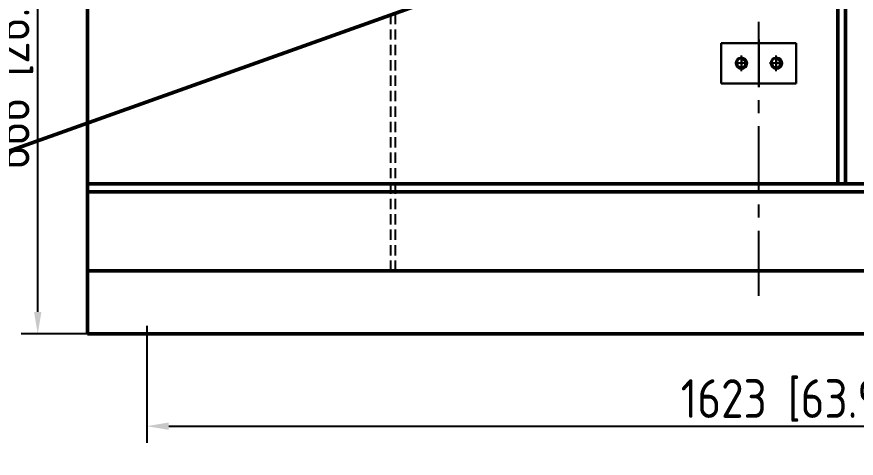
# Model space of a CAD drawing. Header units: millimetres. Extents: x 226184 to 236274, y -181921 to -175474.
# Drawn here: x 227617 to 228680, y -178220 to -177662 of the extents above; entities that cross this region are included whole.
import ezdxf

# ---------------------------------------------------------------- set-up
doc = ezdxf.new("R2010")
doc.units = ezdxf.units.MM
doc.header["$LTSCALE"] = 13
for name, pattern in [('CENTERX2', [101.6, 63.5, -12.7, 12.7, -12.7]), ('DASHED', [0.75, 0.5, -0.25]), ('HIDDEN', [9.525, 6.35, -3.175])]:
    doc.linetypes.add(name, pattern=pattern)
for name, color, linetype in [('1', 4, 'Continuous'), ('2', 3, 'Continuous'), ('4', 2, 'HIDDEN'), ('4虚线层', 6, 'DASHED'), ('粗实线', 4, 'Continuous')]:
    doc.layers.add(name, color=color, linetype=linetype)
doc.layers.add('2细实线', color=3, linetype='Continuous', lineweight=20)
doc.layers.add('标注、文本', color=3, linetype='Continuous', lineweight=25)
doc.styles.get("Standard").update_dxf_attribs({"font": 'gbenor.shx', "bigfont": 'gbcbig.shx'})
doc.dimstyles.new('英寸 1-10', dxfattribs={"dimscale": 14, "dimtxt": 3.5, "dimasz": 2, "dimexe": 1.5, "dimexo": 0.5, "dimgap": 0.5, "dimtad": 1, "dimtoh": 1, "dimdec": 1, "dimdsep": 46, "dimtxsty": 'Standard', "dimcen": 2.5, "dimclrd": 3, "dimclre": 3, "dimclrt": 3, "dimadec": 0, "dimazin": 2, "dimtfac": 1, "dimtdec": 1, "dimtmove": 0, "dimatfit": 2, "dimfxl": 1, "dimarcsym": 0})

# ---------------------------------------------------------------- blocks, each defined once
blk = doc.blocks.new('*D46')
at = {"layer": '2细实线', "color": 3, "linetype": 'ByBlock', "lineweight": -2}
for p, q in [((227989.8, -177397), (227622.8, -177397)), ((227643.8, -178035), (227643.8, -177425)), ((227862.5, -178063), (227622.8, -178063))]:
    blk.add_line(p, q, dxfattribs=at)
at = {"layer": '2细实线', "color": 3, "linetype": 'ByBlock'}
for points in [[(227639.2, -177425), (227648.5, -177425), (227643.8, -177397)], [(227639.2, -178035), (227648.5, -178035), (227643.8, -178063)]]:
    blk.add_solid(points, dxfattribs=at)
at = {"layer": 'Defpoints', "color": 0, "linetype": 'ByBlock'}
for p in [(227643.8, -177397), (227996.8, -177397), (227869.5, -178063)]:
    blk.add_point(p, dxfattribs=at)
at = {"layer": '2细实线', "color": 3, "linetype": 'ByBlock', "insert": (227611.3, -177730), "char_height": 49, "attachment_point": 5, "rotation": 90}
blk.add_mtext('666 [26.2]', dxfattribs=at)
blk = doc.blocks.new('*D37')
at = {"layer": '2细实线', "color": 3, "linetype": 'ByBlock', "lineweight": -2}
for p, q in [((227781.8, -178052.9), (227781.8, -178200.7)), ((229404.7, -178070), (229404.7, -178200.7)), ((227809.8, -178179.7), (229376.7, -178179.7))]:
    blk.add_line(p, q, dxfattribs=at)
at = {"layer": '2细实线', "color": 3, "linetype": 'ByBlock'}
for points in [[(227809.8, -178175), (227809.8, -178184.4), (227781.8, -178179.7)], [(229376.7, -178175), (229376.7, -178184.4), (229404.7, -178179.7)]]:
    blk.add_solid(points, dxfattribs=at)
at = {"layer": 'Defpoints', "color": 0, "linetype": 'ByBlock'}
for p in [(227781.8, -178045.9), (229404.7, -178063), (229404.7, -178179.7)]:
    blk.add_point(p, dxfattribs=at)
at = {"layer": '2细实线', "color": 3, "linetype": 'ByBlock', "insert": (228593.3, -178147.2), "char_height": 49, "attachment_point": 5}
blk.add_mtext('1623 [63.9]', dxfattribs=at)

msp = doc.modelspace()

# ---------------------------------------------------------------- linework, layer by layer
at = {"layer": '1', "color": 1, "linetype": 'CENTERX2', "lineweight": -3, "ltscale": 0.1}
for p, q in [((228556.769, -178014.804), (228556.769, -176262.976)), ((228556.769, -177690.286), (228556.769, -177750.561)), ((228534.769, -177730.431), (228534.769, -177710.415)), ((228578.769, -177730.431), (228578.769, -177710.415))]:
    msp.add_line(p, q, dxfattribs=at)
at = {"layer": '1'}
for centre in [(228534.769, -177720.423), (228578.769, -177720.423)]:
    msp.add_circle(centre, 6, dxfattribs=at)
at = {"layer": '2'}
for centre in [(228534.769, -177720.423), (228578.769, -177720.423)]:
    msp.add_arc(centre, 5.1, 180, 90, dxfattribs=at)
at = {"layer": '4'}
for p, q in [((228534.769, -177712.123), (228534.769, -177728.723)), ((228578.769, -177712.123), (228578.769, -177728.723)), ((228543.069, -177720.423), (228526.469, -177720.423)), ((228587.069, -177720.423), (228570.469, -177720.423))]:
    msp.add_line(p, q, dxfattribs=at)
at = {"layer": '4虚线层', "ltscale": 2}
for p, q in [((228090.769, -177982.976), (228090.769, -176470.42)), ((228096.769, -177982.976), (228096.769, -176468.42))]:
    msp.add_line(p, q, dxfattribs=at)
at = {"layer": '标注、文本', "color": 4, "lineweight": 30}
for p, q in [((228604.269, -177694.923), (228509.269, -177694.923)), ((228509.269, -177694.923), (228509.269, -177745.923)), ((228604.269, -177745.923), (228604.269, -177694.923)), ((228509.269, -177745.923), (228604.269, -177745.923))]:
    msp.add_line(p, q, dxfattribs=at)
at = {"layer": '标注、文本'}
for centre in [(228534.769, -177720.423), (228578.769, -177720.423)]:
    msp.add_arc(centre, 6, 180, 90, dxfattribs=at)
at = {"layer": '粗实线', "lineweight": 50}
for p, q in [((227706.769, -178062.976), (227706.769, -176262.976)), ((228656.769, -176298.42), (228656.769, -177872.976)), ((228666.769, -176298.42), (228666.769, -177872.976)), ((228581.257, -177484.302), (227436.991, -177892.077)), ((229404.733, -177872.976), (227706.769, -177872.976)), ((229404.733, -177882.976), (227706.769, -177882.976)), ((229404.733, -177982.976), (227706.769, -177982.976)), ((229404.733, -178062.976), (227706.769, -178062.976))]:
    msp.add_line(p, q, dxfattribs=at)
at = {"layer": '粗实线', "lineweight": 30}
for centre in [(228534.769, -177720.423), (228579.269, -177720.423)]:
    msp.add_circle(centre, 7.15, dxfattribs=at)

# ---------------------------------------------------------------- dimensions: what is measured, and where the dimension line sits
at = {"layer": '2细实线', "linetype": 'ByBlock'}
dim = msp.add_linear_dim(base=(227643.837, -177396.976), p1=(227869.481, -178062.976), p2=(227996.781, -177396.976), angle=90, dimstyle='英寸 1-10', dxfattribs=at)
dim.commit()
dim.dimension.update_dxf_attribs({"geometry": '*D46', "text_midpoint": (227611.316, -177729.976)})
dim = msp.add_linear_dim(base=(229404.733, -178179.687), p1=(227781.769, -178045.915), p2=(229404.733, -178062.976), dimstyle='英寸 1-10', dxfattribs=at)
dim.commit()
dim.dimension.update_dxf_attribs({"geometry": '*D37', "text_midpoint": (228593.251, -178147.166)})

doc.saveas('drawing.dxf')
